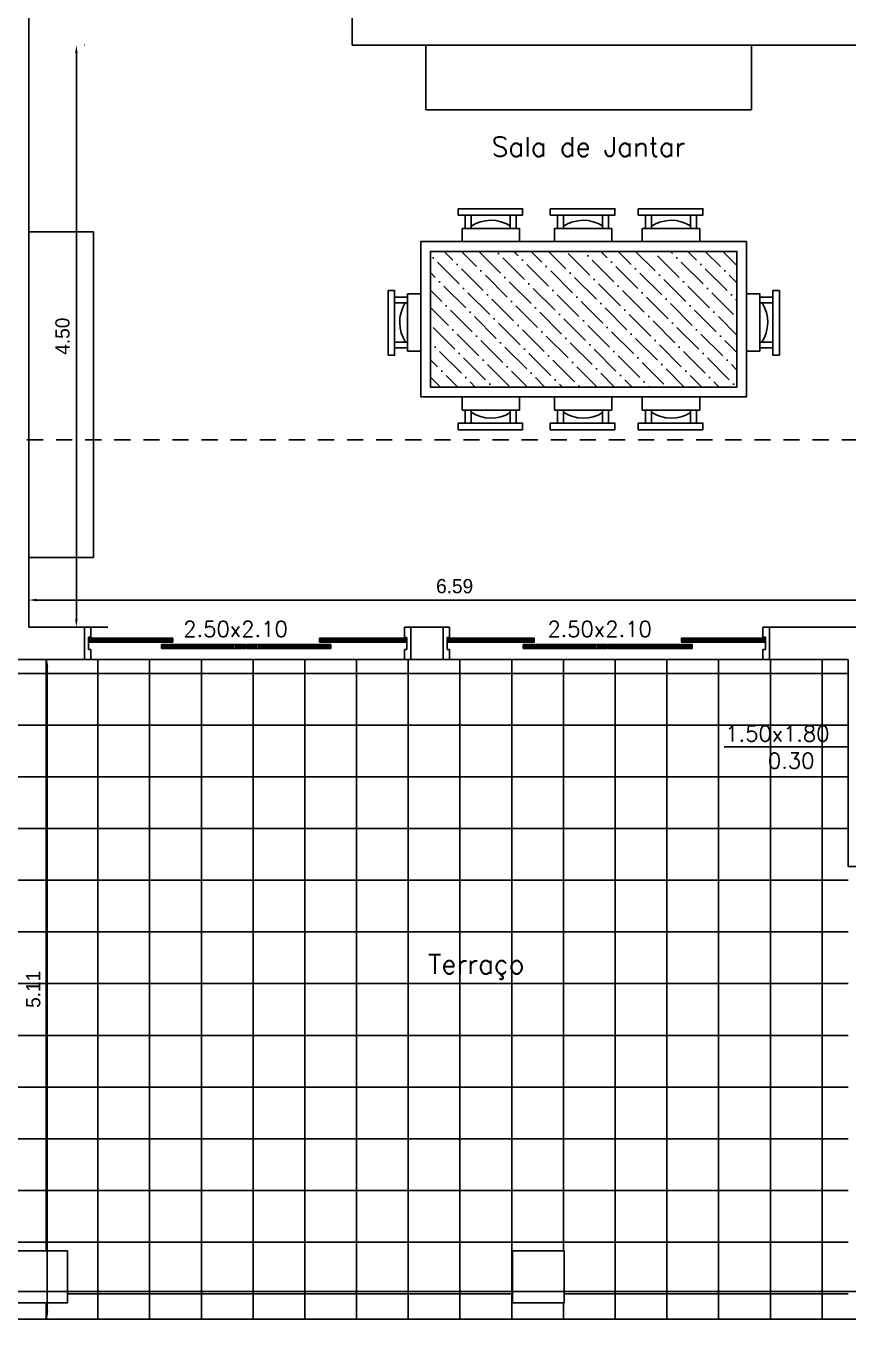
# Model space of a CAD drawing. Extents: x 381 to 417.7, y 184.4 to 253.5.
# Drawn here: x 395.84 to 402.2, y 233.14 to 243.15 of the extents above; entities that cross this region are included whole.
import ezdxf

# ---------------------------------------------------------------- set-up
doc = ezdxf.new("R2010")
doc.units = 0
doc.header["$MEASUREMENT"] = 0
doc.linetypes.add('HIDDEN2', pattern=[0.1875, 0.125, -0.0625])
doc.layers.get('0').update_dxf_attribs({"linetype": 'CONTINUOUS'})
doc.layers.get('DEFPOINTS').update_dxf_attribs({"linetype": 'CONTINUOUS'})
for name, color, linetype in [('ALVENARIA', 7, 'CONTINUOUS'), ('CAIXILHOS', 7, 'CONTINUOUS'), ('COTAEX', 7, 'CONTINUOUS'), ('PAREDE', 6, 'CONTINUOUS'), ('PROJECAO', 1, 'HIDDEN2')]:
    doc.layers.add(name, color=color, linetype=linetype)
doc.styles.add('ADRIANA', font='romans.shx', dxfattribs={"height": 0.12})
doc.styles.add('COMODOS', font='romans.shx', dxfattribs={"height": 0.15})
doc.styles.add('EXECUÇÃO', font='', dxfattribs={"height": 0.11})
doc.styles.get('EXECUÇÃO').set_extended_font_data('AvantGarde Md BT')
doc.dimstyles.new('COTAEXEC', dxfattribs={"dimscale": 0.05, "dimtxt": 0.11, "dimasz": 1.2, "dimexe": 1.25, "dimexo": 4, "dimgap": 1, "dimtad": 1, "dimrnd": 0.005, "dimzin": 4, "dimdsep": 46, "dimtxsty": 'EXECUÇÃO', "dimcen": 2.5, "dimdle": 0.15, "dimclrd": 2, "dimclre": 2, "dimclrt": 220, "dimadec": 0, "dimazin": 0, "dimtfac": 0.075, "dimtmove": 2, "dimatfit": 3, "dimfxl": 1, "dimtolj": 1, "dimtzin": 0, "dimarcsym": 0})

# ---------------------------------------------------------------- blocks, each defined once
blk = doc.blocks.new('*D42')
at = {"color": 2, "linetype": 'ByBlock'}
for p, q in [((395.916, 219.309), (396.069, 219.309)), ((396.007, 219.249), (396.007, 214.265)), ((395.916, 214.205), (396.069, 214.205))]:
    blk.add_line(p, q, dxfattribs=at)
for points in [[(395.997, 219.249), (396.017, 219.249), (396.007, 219.309)], [(395.997, 214.265), (396.017, 214.265), (396.007, 214.205)]]:
    blk.add_solid(points, dxfattribs=at)
at = {"layer": 'DEFPOINTS', "color": 0, "linetype": 'ByBlock'}
for p in [(395.716, 219.309), (395.716, 214.205), (396.007, 214.205)]:
    blk.add_point(p, dxfattribs=at)
at = {"color": 220, "linetype": 'ByBlock', "insert": (395.901, 216.757), "char_height": 0.11, "attachment_point": 5, "rotation": 90, "style": 'EXECUÇÃO'}
blk.add_mtext('\\A1;5.11', dxfattribs=at)
blk = doc.blocks.new('MESA8')
at = {"layer": 'ALVENARIA'}
h = blk.add_hatch(dxfattribs=at)
h.set_pattern_fill('ANSI36', color=256, scale=0.03, style=0)
h.set_pattern_definition([(45, (3.01198, -18.90839), (0.05051394, 0.1852178), [0.238125, -0.047625, 0, -0.047625])])
h.paths.add_polyline_path([(1.125, 0.075), (1.125, 0.338), (1.125, 2.445), (0.075, 2.445), (0.075, 0.338), (0.075, 0.075)])
at = {"layer": 'ALVENARIA', "color": 4}
for points in [[(0.321, 2.773), (0.821, 2.773), (0.821, 2.723), (0.321, 2.723)], [(-0.255, 2.232), (-0.255, 1.732), (-0.205, 1.732), (-0.205, 2.232)], [(1.455, 2.232), (1.455, 1.732), (1.405, 1.732), (1.405, 2.232)], [(-0.255, 1.519), (-0.255, 1.019), (-0.205, 1.019), (-0.205, 1.519)], [(1.455, 1.519), (1.455, 1.019), (1.405, 1.019), (1.405, 1.519)], [(-0.255, 0.838), (-0.255, 0.338), (-0.205, 0.338), (-0.205, 0.838)], [(1.455, 0.838), (1.455, 0.338), (1.405, 0.338), (1.405, 0.838)], [(0.321, -0.253), (0.821, -0.253), (0.821, -0.203), (0.321, -0.203)]]:
    blk.add_lwpolyline(points, close=True, dxfattribs=at)
at = {"layer": 'ALVENARIA', "color": 3}
for points in [[(0.378, 2.722), (0.423, 2.722), (0.423, 2.622), (0.378, 2.622)], [(0.726, 2.722), (0.771, 2.722), (0.771, 2.622), (0.726, 2.622)], [(-0.204, 2.176), (-0.204, 2.13), (-0.103, 2.13), (-0.103, 2.176)], [(1.404, 2.176), (1.404, 2.13), (1.303, 2.13), (1.303, 2.176)], [(-0.204, 1.828), (-0.204, 1.782), (-0.103, 1.782), (-0.103, 1.828)], [(1.404, 1.828), (1.404, 1.782), (1.303, 1.782), (1.303, 1.828)], [(-0.204, 1.462), (-0.204, 1.417), (-0.103, 1.417), (-0.103, 1.462)], [(1.404, 1.462), (1.404, 1.417), (1.303, 1.417), (1.303, 1.462)], [(-0.204, 1.114), (-0.204, 1.069), (-0.103, 1.069), (-0.103, 1.114)], [(1.404, 1.114), (1.404, 1.069), (1.303, 1.069), (1.303, 1.114)], [(-0.204, 0.781), (-0.204, 0.736), (-0.103, 0.736), (-0.103, 0.781)], [(1.404, 0.781), (1.404, 0.736), (1.303, 0.736), (1.303, 0.781)], [(-0.204, 0.433), (-0.204, 0.388), (-0.103, 0.388), (-0.103, 0.433)], [(1.404, 0.433), (1.404, 0.388), (1.303, 0.388), (1.303, 0.433)], [(0.378, -0.202), (0.423, -0.202), (0.423, -0.102), (0.378, -0.102)], [(0.726, -0.202), (0.771, -0.202), (0.771, -0.102), (0.726, -0.102)]]:
    blk.add_lwpolyline(points, close=True, dxfattribs=at)
at = {"layer": 'ALVENARIA'}
for points in [[(0.352, 2.622), (0.796, 2.622), (0.796, 2.52), (0.352, 2.52)], [(-0.103, 2.201), (-0.103, 1.757), (-0.001, 1.757), (-0.001, 2.201)], [(1.303, 2.201), (1.303, 1.757), (1.201, 1.757), (1.201, 2.201)], [(-0.103, 1.487), (-0.103, 1.043), (-0.001, 1.043), (-0.001, 1.487)], [(1.303, 1.487), (1.303, 1.043), (1.201, 1.043), (1.201, 1.487)], [(-0.103, 0.807), (-0.103, 0.363), (-0.001, 0.363), (-0.001, 0.807)], [(1.303, 0.807), (1.303, 0.363), (1.201, 0.363), (1.201, 0.807)], [(0.352, -0.102), (0.796, -0.102), (0.796, 0), (0.352, 0)]]:
    blk.add_lwpolyline(points, close=True, dxfattribs=at)
at = {"layer": 'ALVENARIA', "color": 4}
for points in [[(1.2, 0.338), (1.2, 2.52), (0, 2.52), (0, 0.338)], [(0, 0.338), (0, 0), (1.2, 0), (1.2, 0.338)]]:
    blk.add_lwpolyline(points, dxfattribs=at)
at = {"layer": 'ALVENARIA', "color": 3}
for points in [[(1.125, 0.338), (1.125, 2.445), (0.075, 2.445), (0.075, 0.338)], [(0.075, 0.338), (0.075, 0.075), (1.125, 0.075), (1.125, 0.338)]]:
    blk.add_lwpolyline(points, dxfattribs=at)
at = {"layer": 'ALVENARIA', "ltscale": 0.5}
for centre, start, end in [((0.576, 2.4), 58.0843, 122.8596), ((0.118, 1.977), 147.1404, 211.9157), ((1.082, 1.977), 328.0843, 32.8596), ((0.118, 1.263), 147.1404, 211.9157), ((1.082, 1.263), 328.0843, 32.8596), ((0.118, 0.583), 147.1404, 211.9157), ((1.082, 0.583), 328.0843, 32.8596), ((0.576, 0.12), 237.1404, 301.9157)]:
    blk.add_arc(centre, 0.283, start, end, dxfattribs=at)
blk = doc.blocks.new('*D40')
at = {"color": 2, "linetype": 'ByBlock'}
for p, q in [((395.866, 219.759), (395.866, 219.831)), ((402.452, 219.759), (402.452, 219.831)), ((402.392, 219.768), (395.926, 219.768))]:
    blk.add_line(p, q, dxfattribs=at)
for points in [[(395.926, 219.778), (395.926, 219.758), (395.866, 219.768)], [(402.392, 219.778), (402.392, 219.758), (402.452, 219.768)]]:
    blk.add_solid(points, dxfattribs=at)
at = {"layer": 'DEFPOINTS', "color": 0, "linetype": 'ByBlock'}
for p in [(395.866, 219.768), (395.866, 219.559), (402.452, 219.559)]:
    blk.add_point(p, dxfattribs=at)
at = {"color": 220, "linetype": 'ByBlock', "insert": (399.159, 219.875), "char_height": 0.11, "attachment_point": 5, "style": 'EXECUÇÃO'}
blk.add_mtext('\\A1;6.59', dxfattribs=at)
blk = doc.blocks.new('*D36')
at = {"color": 2, "linetype": 'ByBlock'}
for p, q in [((396.234, 247.399), (396.234, 243.019)), ((396.299, 247.459), (396.297, 247.459)), ((396.478, 242.959), (396.172, 242.959))]:
    blk.add_line(p, q, dxfattribs=at)
for points in [[(396.224, 247.399), (396.244, 247.399), (396.234, 247.459)], [(396.224, 243.019), (396.244, 243.019), (396.234, 242.959)]]:
    blk.add_solid(points, dxfattribs=at)
at = {"layer": 'DEFPOINTS', "color": 0, "linetype": 'ByBlock'}
for p in [(396.099, 247.459), (396.234, 242.959), (396.678, 242.959)]:
    blk.add_point(p, dxfattribs=at)
at = {"color": 220, "linetype": 'ByBlock', "insert": (396.127, 245.209), "char_height": 0.11, "attachment_point": 5, "rotation": 90, "style": 'EXECUÇÃO'}
blk.add_mtext('\\A1;4.50', dxfattribs=at)
blk = doc.blocks.new('*D63')
at = {"color": 2, "linetype": 'ByBlock'}
for p, q in [((395.716, 214.405), (395.716, 214.482)), ((412.076, 214.405), (412.076, 214.482)), ((412.016, 214.419), (395.776, 214.419))]:
    blk.add_line(p, q, dxfattribs=at)
for points in [[(395.776, 214.429), (395.776, 214.409), (395.716, 214.419)], [(412.016, 214.429), (412.016, 214.409), (412.076, 214.419)]]:
    blk.add_solid(points, dxfattribs=at)
at = {"layer": 'DEFPOINTS', "color": 0, "linetype": 'ByBlock'}
for p in [(395.716, 214.419), (395.716, 214.205), (412.076, 214.205)]:
    blk.add_point(p, dxfattribs=at)
at = {"color": 220, "linetype": 'ByBlock', "insert": (403.896, 214.526), "char_height": 0.11, "attachment_point": 5, "style": 'EXECUÇÃO'}
blk.add_mtext('\\A1;16.36', dxfattribs=at)
blk = doc.blocks.new('A$C297730F2')
at = {"layer": 'PROJECAO'}
blk.add_line((0.593, 0.499), (35.793, 0.499), dxfattribs=at)

msp = doc.modelspace()

# ---------------------------------------------------------------- hatches: boundary and pattern name
at = {"ltscale": 0.05}
for points in [[(396.414, 238.382), (396.414, 238.412), (396.329, 238.412), (396.329, 238.382)], [(396.979, 238.382), (396.979, 238.412), (396.893, 238.412), (396.893, 238.382)], [(398.201, 238.382), (398.201, 238.412), (398.115, 238.412), (398.115, 238.382)], [(398.788, 238.382), (398.788, 238.412), (398.703, 238.412), (398.703, 238.382)], [(399.102, 238.382), (399.102, 238.412), (399.187, 238.412), (399.187, 238.382)], [(399.775, 238.382), (399.775, 238.412), (399.689, 238.412), (399.689, 238.382)], [(400.997, 238.382), (400.997, 238.412), (400.912, 238.412), (400.912, 238.382)], [(401.476, 238.382), (401.476, 238.412), (401.562, 238.412), (401.562, 238.382)], [(396.979, 238.333), (396.979, 238.363), (396.893, 238.363), (396.893, 238.333)], [(397.543, 238.333), (397.543, 238.363), (397.457, 238.363), (397.457, 238.333)], [(397.636, 238.333), (397.636, 238.363), (397.551, 238.363), (397.551, 238.333)], [(398.201, 238.333), (398.201, 238.363), (398.115, 238.363), (398.115, 238.333)], [(399.775, 238.333), (399.775, 238.363), (399.689, 238.363), (399.689, 238.333)], [(400.254, 238.333), (400.254, 238.363), (400.339, 238.363), (400.339, 238.333)], [(400.348, 238.333), (400.348, 238.363), (400.433, 238.363), (400.433, 238.333)], [(400.997, 238.333), (400.997, 238.363), (400.912, 238.363), (400.912, 238.333)]]:
    msp.add_hatch(color=256, dxfattribs=at).paths.add_polyline_path(points)
h = msp.add_hatch()
h.set_pattern_fill('_U', color=44, scale=0.4, style=0, double=1, pattern_type=0)
h.set_pattern_definition([(0, (0, 18.93943), (0, 0.4), []), (90, (0, 18.93943), (-0.4, 2e-17), [])])
h.paths.add_polyline_path([(401.319, 233.145), (402.203, 233.145), (402.203, 236.645), (402.201, 236.645), (402.201, 238.248), (401.593, 238.248), (401.163, 238.248), (399.12, 238.248), (399.07, 238.248), (398.82, 238.248), (398.77, 238.248), (396.347, 238.248), (396.297, 238.248), (395.716, 238.248), (395.716, 233.145)])
h.paths.add_polyline_path([(399.606, 233.672), (400.006, 233.672), (400.006, 233.272), (399.606, 233.272)], flags=16)
h.paths.add_polyline_path([(396.166, 233.672), (396.166, 233.272), (395.766, 233.272), (395.766, 233.672)], flags=16)
h.paths.add_polyline_path([(395.817, 235.535), (395.817, 235.859), (395.984, 235.859), (395.984, 235.535)], flags=24)
h.paths.add_polyline_path([(401.569, 237.374), (401.995, 237.374), (401.995, 237.554), (401.569, 237.554)], flags=24)
h.paths.add_polyline_path([(401.255, 237.584), (402.161, 237.584), (402.161, 237.764), (401.255, 237.764)], flags=24)
h.paths.add_polyline_path([(398.911, 235.716), (399.811, 235.716), (399.811, 236.016), (398.911, 236.016)], flags=24)

# ---------------------------------------------------------------- linework, layer by layer
for p, q in [((398.935, 242.498), (398.935, 242.998)), ((401.454, 242.998), (401.454, 242.498)), ((401.454, 242.498), (398.935, 242.498)), ((396.415, 238.402), (396.892, 238.402)), ((396.415, 238.392), (396.892, 238.392)), ((398.202, 238.401), (398.702, 238.401)), ((398.202, 238.391), (398.702, 238.391)), ((399.689, 238.401), (399.189, 238.401)), ((399.689, 238.391), (399.189, 238.391)), ((401.476, 238.402), (400.999, 238.402)), ((401.476, 238.392), (400.999, 238.392)), ((396.979, 238.353), (397.455, 238.353)), ((396.979, 238.343), (397.455, 238.343)), ((397.639, 238.353), (398.116, 238.353)), ((397.639, 238.343), (398.116, 238.343)), ((400.251, 238.353), (399.774, 238.353)), ((400.251, 238.343), (399.774, 238.343)), ((400.912, 238.353), (400.435, 238.353)), ((400.912, 238.343), (400.435, 238.343)), ((396.347, 238.248), (398.77, 238.248)), ((401.543, 238.248), (399.12, 238.248)), ((395.716, 233.145), (401.319, 233.145)), ((401.319, 233.145), (412.076, 233.145))]:
    msp.add_line(p, q)
at = {"color": 7}
for p, q in [((395.866, 241.555), (396.366, 241.555)), ((396.366, 241.555), (396.366, 239.036)), ((396.366, 239.036), (395.866, 239.036))]:
    msp.add_line(p, q, dxfattribs=at)
at = {"color": 4, "ltscale": 0.05}
for p, q in [((396.297, 238.498), (396.297, 238.248)), ((396.297, 238.498), (396.347, 238.498)), ((396.347, 238.42), (396.347, 238.498)), ((398.77, 238.418), (398.77, 238.498)), ((398.82, 238.498), (398.77, 238.498)), ((398.82, 238.498), (398.82, 238.248)), ((399.07, 238.498), (399.07, 238.248)), ((399.07, 238.498), (399.12, 238.498)), ((399.12, 238.418), (399.12, 238.498)), ((401.593, 238.498), (401.543, 238.498)), ((401.543, 238.42), (401.543, 238.498)), ((401.593, 238.498), (401.593, 238.248)), ((396.327, 238.324), (396.327, 238.42)), ((396.327, 238.42), (396.347, 238.42)), ((398.79, 238.418), (398.77, 238.418)), ((398.79, 238.324), (398.79, 238.418)), ((399.1, 238.324), (399.1, 238.418)), ((399.1, 238.418), (399.12, 238.418)), ((401.563, 238.42), (401.543, 238.42)), ((401.563, 238.324), (401.563, 238.42)), ((396.347, 238.324), (396.327, 238.324)), ((396.347, 238.248), (396.347, 238.324)), ((398.77, 238.248), (398.77, 238.324)), ((398.77, 238.324), (398.79, 238.324)), ((399.12, 238.324), (399.1, 238.324)), ((399.12, 238.248), (399.12, 238.324)), ((401.543, 238.248), (401.543, 238.324)), ((401.543, 238.324), (401.563, 238.324)), ((396.297, 238.248), (396.347, 238.248)), ((398.82, 238.248), (398.77, 238.248)), ((399.07, 238.248), (399.12, 238.248)), ((401.593, 238.248), (401.543, 238.248))]:
    msp.add_line(p, q, dxfattribs=at)
at = {"color": 3}
for points in [[(396.329, 238.382), (396.979, 238.382), (396.979, 238.412), (396.329, 238.412)], [(398.788, 238.382), (398.115, 238.382), (398.115, 238.412), (398.788, 238.412)], [(399.102, 238.382), (399.775, 238.382), (399.775, 238.412), (399.102, 238.412)], [(401.562, 238.382), (400.912, 238.382), (400.912, 238.412), (401.562, 238.412)], [(396.895, 238.333), (397.543, 238.333), (397.543, 238.363), (396.895, 238.363)], [(398.199, 238.333), (397.551, 238.333), (397.551, 238.363), (398.199, 238.363)], [(399.691, 238.333), (400.34, 238.333), (400.34, 238.363), (399.691, 238.363)], [(400.996, 238.333), (400.348, 238.333), (400.348, 238.363), (400.996, 238.363)]]:
    msp.add_lwpolyline(points, close=True, dxfattribs=at)
for points in [[(396.979, 238.412), (396.893, 238.412), (396.893, 238.382), (396.979, 238.382)], [(398.201, 238.412), (398.115, 238.412), (398.115, 238.382), (398.201, 238.382)], [(399.689, 238.412), (399.775, 238.412), (399.775, 238.382), (399.689, 238.382)], [(400.912, 238.412), (400.997, 238.412), (400.997, 238.382), (400.912, 238.382)], [(396.979, 238.363), (396.893, 238.363), (396.893, 238.333), (396.979, 238.333)], [(398.201, 238.363), (398.115, 238.363), (398.115, 238.333), (398.201, 238.333)], [(399.689, 238.363), (399.775, 238.363), (399.775, 238.333), (399.689, 238.333)], [(400.912, 238.363), (400.997, 238.363), (400.997, 238.333), (400.912, 238.333)]]:
    msp.add_lwpolyline(points, close=True)
at = {"layer": 'COTAEX'}
msp.add_line((401.242, 237.572), (402.201, 237.572), dxfattribs=at)
at = {"layer": 'PAREDE'}
for p, q in [((395.866, 238.498), (395.866, 243.248)), ((398.366, 242.998), (398.366, 243.248)), ((398.366, 242.998), (407.966, 242.998)), ((395.866, 238.498), (396.297, 238.498)), ((396.297, 238.498), (396.297, 238.248)), ((398.82, 238.498), (398.82, 238.248)), ((398.82, 238.498), (399.07, 238.498)), ((399.07, 238.498), (399.07, 238.248)), ((399.07, 238.498), (399.07, 238.248)), ((401.593, 238.498), (401.593, 238.248)), ((401.593, 238.248), (401.593, 238.498)), ((401.593, 238.498), (402.024, 238.498)), ((401.593, 238.498), (401.593, 238.248)), ((401.593, 238.498), (402.452, 238.498)), ((394.616, 238.248), (396.297, 238.248)), ((398.82, 238.248), (399.07, 238.248)), ((401.163, 238.248), (401.92, 238.248)), ((401.593, 238.248), (402.201, 238.248)), ((402.201, 238.248), (402.201, 236.645)), ((408.576, 236.645), (402.201, 236.645))]:
    msp.add_line(p, q, dxfattribs=at)
for points in [[(395.766, 233.272), (396.166, 233.272), (396.166, 233.672), (395.766, 233.672), (395.766, 233.272)], [(399.606, 233.272), (400.006, 233.272), (400.006, 233.672), (399.606, 233.672), (399.606, 233.272)]]:
    msp.add_lwpolyline(points, dxfattribs=at)

# ---------------------------------------------------------------- block references
at = {"color": 142}
msp.add_blockref('A$C297730F2', (381.759, 239.446), dxfattribs=at)
at = {"layer": 'CAIXILHOS', "rotation": 89.99999999999999}
msp.add_blockref('MESA8', (401.417, 240.279), dxfattribs=at)

# ---------------------------------------------------------------- texts
at = {"color": 4, "style": 'COMODOS'}
for s, p in [('Sala de Jantar', (399.445, 242.138)), ('Terraço', (398.954, 235.816))]:
    msp.add_text(s, height=0.15, dxfattribs=at).set_placement(p)
at = {"layer": 'COTAEX', "style": 'ADRIANA'}
for s, p in [('2.50x2.10', (397.061, 238.423)), ('2.50x2.10', (399.876, 238.423)), ('1.50x1.80', (401.251, 237.614)), ('0.30', (401.582, 237.404))]:
    msp.add_text(s, height=0.12, dxfattribs=at).set_placement(p)

# ---------------------------------------------------------------- dimensions: what is measured, and where the dimension line sits
at = {"color": 7}
for base, p1, p2, picture, middle, set_off in [((396.234, 238.498), (396.099, 242.998), (396.678, 238.498), '*D36', (396.127, 240.748), (0, -4.461)), ((396.007, 233.145), (395.716, 238.248), (395.716, 233.145), '*D42', (395.901, 235.697), (0, 18.939))]:
    dim = msp.add_linear_dim(base=base, p1=p1, p2=p2, angle=90, dimstyle='COTAEXEC', dxfattribs=at)
    dim.commit()
    dim.dimension.update_dxf_attribs({"geometry": picture, "text_midpoint": middle, "insert": set_off})
dim = msp.add_linear_dim(base=(395.866, 238.707), p1=(402.452, 238.498), p2=(395.866, 238.498), dimstyle='COTAEXEC', dxfattribs=at)
dim.commit()
dim.dimension.update_dxf_attribs({"geometry": '*D40', "text_midpoint": (399.159, 238.815), "insert": (0, 18.939)})
at = {"color": 6}
dim = msp.add_linear_dim(base=(395.716, 233.359), p1=(412.076, 233.145), p2=(395.716, 233.145), dimstyle='COTAEXEC', dxfattribs=at)
dim.commit()
dim.dimension.update_dxf_attribs({"geometry": '*D63', "text_midpoint": (403.896, 233.466), "insert": (0, 18.939)})

doc.saveas('drawing.dxf')
